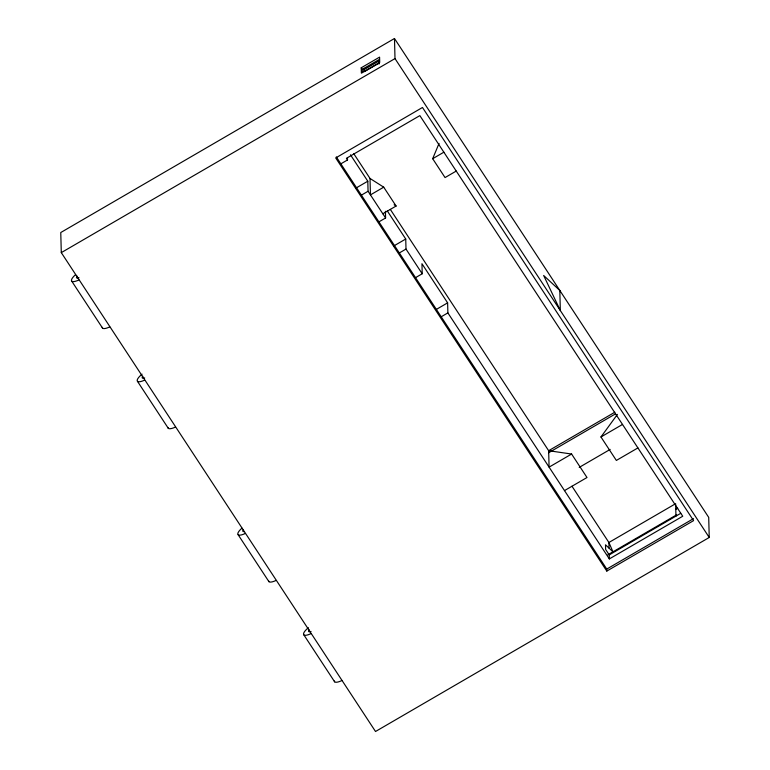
<?xml version="1.0" encoding="UTF-8"?>
<svg xmlns="http://www.w3.org/2000/svg" width="770" height="770" viewBox="0 0 770 770"><rect width="100%" height="100%" fill="white"/><g stroke="black" fill="none" stroke-linecap="round" stroke-linejoin="round"><path stroke-width="1.16" d="M456.244 171.065L445.05 177.572L432.673 158.707L439.054 143.403M637.907 447.919L616.356 460.441L600.956 436.975L617.434 414.375M394.481 38.5L60.763 232.53L61.292 252.627L375.519 731.5L709.237 537.47L708.708 517.373L394.481 38.5L395 58.597L709.237 537.47M361.226 67.789L379.581 57.115L379.726 62.476L361.371 73.15L361.226 67.789L362.256 69.358L362.343 72.573M362.256 69.358L378.936 59.656L379.052 64.006M378.975 60.994L363.96 69.724L364.98 71.292L379.004 63.14M61.292 252.627L395 58.597M340.85 163.837L347.52 159.958L347.463 157.725M355.779 188.188L367.8 181.21L350.466 154.799M361.39 195.137L368.06 191.258L367.8 181.21M382.825 213.752L396.098 206.033L383.72 187.168L370.447 194.887L370.014 178.457L353.796 153.74M432.673 158.707L443.857 152.2M378.917 221.856L385.597 217.977L385.423 211.278M393.72 246.005L405.732 239.018L387.31 210.941M399.322 252.955L406.002 249.066L405.732 239.018M415.531 277.652L422.21 273.774L421.95 263.725L447.62 302.851L447.88 312.899L609.33 558.924L682.74 516.237L419.852 115.616L346.442 158.302L347.52 159.958M436.609 309.251L447.62 302.851M441.21 316.778L447.88 312.899M614.835 412.219L548.654 450.7L549.087 467.13L571.6 454.04L587 477.516L564.487 490.606M548.712 452.712L615.365 413.952M600.956 436.975L622.506 424.443M579.232 467.39L610.158 449.411M675.791 509.326L677.696 508.21M607.79 554.843L676.638 514.822M609.33 558.924L609.224 554.91L680.728 513.33M606.808 571.08L335.71 157.937L422.48 107.482L693.577 520.626L606.808 571.08L606.76 569.068L693.529 518.624M571.6 454.04L548.654 450.7L390.313 209.392M370.014 178.457L383.72 187.168M394.144 204.791L396.098 206.033M571.975 486.226L608.897 542.494L612.968 551.83L605.509 544.794L605.624 549.434L609.224 554.91M368.06 191.258L385.597 217.977M406.002 249.066L422.21 273.774M336.307 156.916L606.76 569.068M71.783 281.233L102.593 328.174M137.512 381.381L168.312 428.332M238.142 534.746L268.951 581.697M303.871 634.904L334.671 681.854M675.964 516.102L675.637 503.696L608.897 542.494L609.041 548.125M363.921 68.386L364.008 71.735M109.744 326.904A11.752 3.475 -33.3 0 1 102.227 327.337M341.822 680.584A11.752 3.475 -33.3 0 1 334.305 681.007M276.103 580.426A11.752 3.475 -33.3 0 1 268.586 580.859M311.022 633.633A11.752 3.475 -33.3 0 1 303.601 634.538A11.752 3.475 -33.3 0 1 308.414 627.675M311.051 631.438A5.881 1.742 -33.3 0 1 309.145 629.754M245.303 533.475A11.752 3.475 -33.3 0 1 237.949 534.515A11.752 3.475 -33.3 0 1 241.963 528.133M244.283 531.569A5.881 1.742 -33.3 0 1 243.426 529.606M175.464 427.061A11.752 3.475 -33.3 0 1 167.947 427.494M144.693 377.916A5.881 1.742 -33.3 0 1 142.787 376.241M78.944 279.953A11.752 3.475 -33.3 0 1 71.591 280.992A11.752 3.475 -33.3 0 1 75.604 274.611M78.973 277.758A5.881 1.742 -33.3 0 1 77.067 276.083M144.664 380.111A11.752 3.475 -33.3 0 1 137.243 381.015A11.752 3.475 -33.3 0 1 142.055 374.153M559.809 290.454L543.639 275.467L560.339 310.551L559.809 290.454"/></g></svg>
